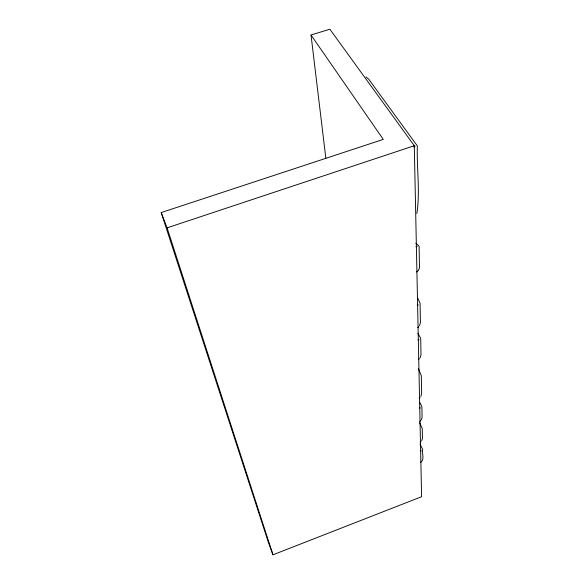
<?xml version="1.0" encoding="UTF-8"?>
<svg xmlns="http://www.w3.org/2000/svg" width="584" height="584" viewBox="0 0 584 584"><rect width="100%" height="100%" fill="white"/><g stroke="black" fill="none" stroke-linecap="round" stroke-linejoin="round"><path stroke-width="0.88" d="M416.866 213.452C420.268 191.172 416.611 168.375 417.348 145.949L368.694 79.125L365.964 76.971M420.903 396.375L421.663 393.171L421.327 375.826L418.312 368.394M419.589 325.704L420.422 322.302L420.093 303.359L417.399 297.365M420.188 357.773L420.991 354.992L420.706 338.326L417.903 333.398M421.341 419.852L422.079 417.326L421.889 406.574L419.648 402.259M421.736 440.65L422.444 438.38L422.247 428.532L419.582 422.823M419.188 398.084L420.144 397.456M417.677 327.536L418.743 326.858M420.56 462.448C424.955 459.769 421.779 453.345 422.641 449.337L420.02 444.139M419.684 421.305L420.604 420.75M418.356 359.35L419.378 358.744M420.122 442L421.02 441.467M416.494 271.983L418.553 270.348L419.473 267.552L419.1 246.273L415.779 243.207M420.319 451.067L421.203 450.673M419.407 408.26L420.349 407.851M417.202 305.279L418.305 304.826M417.947 339.895L418.991 339.479M311.017 35.018L383.272 139.401L161.199 212.569L268.326 542.2L272.976 554.8L421.597 496.714L414.29 145.723L329.865 29.2L311.017 35.018L325.836 158.184M161.199 212.569L167.09 227.848L414.29 145.723M413.822 146.905L415.158 146.475M415.954 246.776L417.144 246.404M167.09 227.848L272.976 554.8"/></g></svg>
